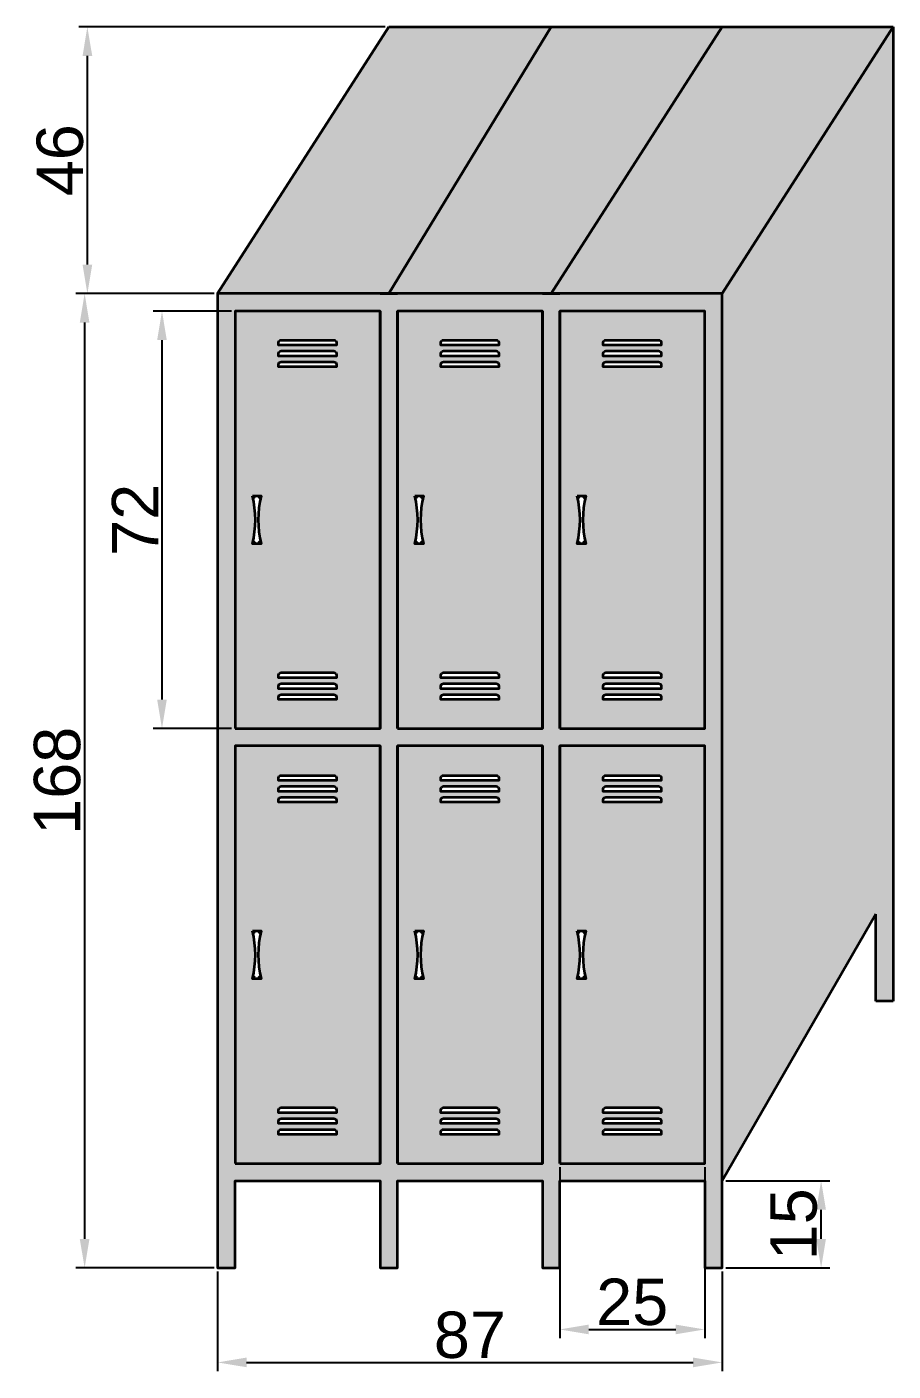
# Model space of a CAD drawing. Header units: millimetres. Extents: x 6614975 to 6624097, y 8742145 to 8746891.
# Drawn here: x 6616787.1 to 6616936.5, y 8744938.5 to 8745170.3 of the extents above; entities that cross this region are included whole.
import ezdxf

# ---------------------------------------------------------------- set-up
doc = ezdxf.new("R2010")
doc.units = ezdxf.units.MM
doc.styles.get("Standard").update_dxf_attribs({"font": 'arial.ttf'})
doc.dimstyles.new('ISO-25', dxfattribs={"dimtxt": 8, "dimasz": 5, "dimexe": 1.5, "dimexo": 0.625, "dimtad": 1, "dimtxsty": 'Standard', "dimcen": 2.5, "dimclrd": 1, "dimclre": 1, "dimclrt": 143, "dimadec": 0, "dimazin": 0, "dimtfac": 1, "dimtmove": 0, "dimatfit": 3, "dimfxl": 1, "dimarcsym": 0})

# ---------------------------------------------------------------- blocks, each defined once
blk = doc.blocks.new('*D30')
at = {"color": 1, "lineweight": -2, "transparency": 16777216}
for p, q in [((6616819.39, 8745124.27), (6616795.57, 8745124.27)), ((6616819.39, 8744956.27), (6616795.57, 8744956.27))]:
    blk.add_line(p, q, dxfattribs=at)
at = {"color": 1, "linetype": 'Continuous', "lineweight": -2, "transparency": 16777216}
blk.add_line((6616797.07, 8745119.27), (6616797.07, 8744961.27), dxfattribs=at)
at = {"color": 1, "transparency": 16777216}
for points in [[(6616796.23, 8745119.27), (6616797.9, 8745119.27), (6616797.07, 8745124.27)], [(6616796.23, 8744961.27), (6616797.9, 8744961.27), (6616797.07, 8744956.27)]]:
    blk.add_solid(points, dxfattribs=at)
at = {"layer": 'Defpoints', "color": 0, "transparency": 16777216}
for p in [(6616820.01, 8745124.27), (6616797.07, 8744956.27), (6616820.01, 8744956.27)]:
    blk.add_point(p, dxfattribs=at)
at = {"color": 143, "transparency": 16777216, "insert": (6616792.36, 8745040.27), "char_height": 8, "attachment_point": 5, "rotation": 90}
blk.add_mtext('168', dxfattribs=at)
blk = doc.blocks.new('*D31')
at = {"color": 1, "lineweight": -2, "transparency": 16777216}
for p, q in [((6616822.39, 8745121.27), (6616808.91, 8745121.27)), ((6616822.39, 8745049.27), (6616808.91, 8745049.27))]:
    blk.add_line(p, q, dxfattribs=at)
at = {"color": 1, "linetype": 'Continuous', "lineweight": -2, "transparency": 16777216}
blk.add_line((6616810.41, 8745116.27), (6616810.41, 8745054.27), dxfattribs=at)
at = {"color": 1, "transparency": 16777216}
for points in [[(6616809.58, 8745116.27), (6616811.24, 8745116.27), (6616810.41, 8745121.27)], [(6616809.58, 8745054.27), (6616811.24, 8745054.27), (6616810.41, 8745049.27)]]:
    blk.add_solid(points, dxfattribs=at)
at = {"layer": 'Defpoints', "color": 0, "transparency": 16777216}
for p in [(6616823.01, 8745121.27), (6616810.41, 8745049.27), (6616823.01, 8745049.27)]:
    blk.add_point(p, dxfattribs=at)
at = {"color": 143, "transparency": 16777216, "insert": (6616805.77, 8745085.27), "char_height": 8, "attachment_point": 5, "rotation": 90}
blk.add_mtext('72', dxfattribs=at)
blk = doc.blocks.new('*D32')
at = {"color": 1, "lineweight": -2, "transparency": 16777216}
for p, q in [((6616848.89, 8745170.27), (6616796.04, 8745170.27)), ((6616819.39, 8745124.27), (6616796.04, 8745124.27))]:
    blk.add_line(p, q, dxfattribs=at)
at = {"color": 1, "linetype": 'Continuous', "lineweight": -2, "transparency": 16777216}
blk.add_line((6616797.54, 8745129.27), (6616797.54, 8745165.27), dxfattribs=at)
at = {"color": 1, "transparency": 16777216}
for points in [[(6616796.71, 8745165.27), (6616798.38, 8745165.27), (6616797.54, 8745170.27)], [(6616796.71, 8745129.27), (6616798.38, 8745129.27), (6616797.54, 8745124.27)]]:
    blk.add_solid(points, dxfattribs=at)
at = {"layer": 'Defpoints', "color": 0, "transparency": 16777216}
for p in [(6616797.54, 8745170.27), (6616849.51, 8745170.27), (6616820.01, 8745124.27)]:
    blk.add_point(p, dxfattribs=at)
at = {"color": 143, "transparency": 16777216, "insert": (6616792.83, 8745147.27), "char_height": 8, "attachment_point": 5, "rotation": 90}
blk.add_mtext('46', dxfattribs=at)
blk = doc.blocks.new('*D33')
at = {"color": 1, "lineweight": -2, "transparency": 16777216}
for p, q in [((6616879.01, 8744973.65), (6616879.01, 8744944.16)), ((6616904.01, 8744973.65), (6616904.01, 8744944.16))]:
    blk.add_line(p, q, dxfattribs=at)
at = {"color": 1, "linetype": 'Continuous', "lineweight": -2, "transparency": 16777216}
blk.add_line((6616884.01, 8744945.66), (6616899.01, 8744945.66), dxfattribs=at)
at = {"color": 1, "transparency": 16777216}
for points in [[(6616884.01, 8744946.49), (6616884.01, 8744944.82), (6616879.01, 8744945.66)], [(6616899.01, 8744946.49), (6616899.01, 8744944.82), (6616904.01, 8744945.66)]]:
    blk.add_solid(points, dxfattribs=at)
at = {"layer": 'Defpoints', "color": 0, "transparency": 16777216}
for p in [(6616879.01, 8744974.27), (6616904.01, 8744974.27), (6616904.01, 8744945.66)]:
    blk.add_point(p, dxfattribs=at)
at = {"color": 143, "transparency": 16777216, "insert": (6616891.51, 8744950.37), "char_height": 8, "attachment_point": 5}
blk.add_mtext('25', dxfattribs=at)
blk = doc.blocks.new('*D34')
at = {"color": 1, "lineweight": -2, "transparency": 16777216}
for p, q in [((6616907.64, 8744971.3), (6616925.59, 8744971.3)), ((6616907.64, 8744956.27), (6616925.59, 8744956.27))]:
    blk.add_line(p, q, dxfattribs=at)
at = {"color": 1, "linetype": 'Continuous', "lineweight": -2, "transparency": 16777216}
blk.add_line((6616924.09, 8744961.27), (6616924.09, 8744966.3), dxfattribs=at)
at = {"color": 1, "transparency": 16777216}
for points in [[(6616923.26, 8744966.3), (6616924.93, 8744966.3), (6616924.09, 8744971.3)], [(6616923.26, 8744961.27), (6616924.93, 8744961.27), (6616924.09, 8744956.27)]]:
    blk.add_solid(points, dxfattribs=at)
at = {"layer": 'Defpoints', "color": 0, "transparency": 16777216}
for p in [(6616907.01, 8744971.3), (6616924.09, 8744971.3), (6616907.01, 8744956.27)]:
    blk.add_point(p, dxfattribs=at)
at = {"color": 143, "transparency": 16777216, "insert": (6616919.38, 8744963.78), "char_height": 8, "attachment_point": 5, "rotation": 90}
blk.add_mtext('15', dxfattribs=at)
blk = doc.blocks.new('*D35')
at = {"color": 1, "lineweight": -2, "transparency": 16777216}
for p, q in [((6616820.01, 8744955.65), (6616820.01, 8744938.47)), ((6616907.01, 8744955.65), (6616907.01, 8744938.47))]:
    blk.add_line(p, q, dxfattribs=at)
at = {"color": 1, "linetype": 'Continuous', "lineweight": -2, "transparency": 16777216}
blk.add_line((6616825.01, 8744939.97), (6616902.01, 8744939.97), dxfattribs=at)
at = {"color": 1, "transparency": 16777216}
for points in [[(6616825.01, 8744940.81), (6616825.01, 8744939.14), (6616820.01, 8744939.97)], [(6616902.01, 8744940.81), (6616902.01, 8744939.14), (6616907.01, 8744939.97)]]:
    blk.add_solid(points, dxfattribs=at)
at = {"layer": 'Defpoints', "color": 0, "transparency": 16777216}
for p in [(6616820.01, 8744956.27), (6616907.01, 8744956.27), (6616907.01, 8744939.97)]:
    blk.add_point(p, dxfattribs=at)
at = {"color": 143, "transparency": 16777216, "insert": (6616863.51, 8744944.68), "char_height": 8, "attachment_point": 5}
blk.add_mtext('87', dxfattribs=at)

msp = doc.modelspace()

# ---------------------------------------------------------------- hatches: boundary and pattern name
at = {"true_color": 0x636466}
h = msp.add_hatch(color=251, dxfattribs=at)
h.dxf.hatch_style = 1
h.paths.add_polyline_path([(6616877.512, 8745170.27), (6616849.512, 8745170.27), (6616820.012, 8745124.27), (6616849.512, 8745124.27)])
h = msp.add_hatch(color=251, dxfattribs=at)
h.dxf.hatch_style = 1
h.paths.add_polyline_path([(6616907.012, 8745170.27), (6616877.512, 8745170.27), (6616849.512, 8745124.27), (6616851.012, 8745124.27), (6616877.512, 8745124.27)])
h = msp.add_hatch(color=251, dxfattribs=at)
h.dxf.hatch_style = 1
h.paths.add_polyline_path([(6616936.512, 8745170.27), (6616907.012, 8745170.27), (6616877.512, 8745124.27), (6616879.012, 8745124.27), (6616907.012, 8745124.27)])
h = msp.add_hatch(color=251, dxfattribs=at)
h.dxf.hatch_style = 1
h.paths.add_polyline_path([(6616936.512, 8745170.27), (6616907.012, 8745124.27), (6616907.012, 8744971.298), (6616933.512, 8745017.27), (6616933.512, 8745002.27), (6616936.512, 8745002.27)])
h = msp.add_hatch(color=251, dxfattribs=at)
h.dxf.hatch_style = 1
h.paths.add_polyline_path([(6616907.012, 8745124.27), (6616876.012, 8745124.27), (6616848.012, 8745124.27), (6616820.012, 8745124.27), (6616820.012, 8744956.27), (6616823.012, 8744956.27), (6616823.012, 8744971.27), (6616848.012, 8744971.27), (6616848.012, 8744956.27), (6616851.012, 8744956.27), (6616851.012, 8744971.27), (6616876.012, 8744971.27), (6616876.012, 8744956.27), (6616879.012, 8744956.27), (6616879.012, 8744971.27), (6616904.012, 8744971.27), (6616904.012, 8744956.27), (6616907.012, 8744956.27)])
h.paths.add_polyline_path([(6616823.012, 8745049.27), (6616823.012, 8745121.27), (6616848.012, 8745121.27), (6616848.012, 8745049.27)], flags=16)
h.paths.add_polyline_path([(6616823.012, 8745046.27), (6616848.012, 8745046.27), (6616848.012, 8744974.27), (6616823.012, 8744974.27)], flags=16)
h.paths.add_polyline_path([(6616830.512, 8745054.27), (6616830.512, 8745054.711, -0.4142136), (6616830.953, 8745055.151), (6616840.072, 8745055.151, -0.4142136), (6616840.512, 8745054.711), (6616840.512, 8745054.27)], flags=0)
h.paths.add_polyline_path([(6616830.953, 8745041.206), (6616840.072, 8745041.206, -0.4142136), (6616840.512, 8745040.766), (6616840.512, 8745040.325), (6616830.512, 8745040.325), (6616830.512, 8745040.766, -0.4142136)], flags=0)
h.paths.add_polyline_path([(6616830.512, 8745056.151), (6616830.512, 8745056.592, -0.4142136), (6616830.953, 8745057.032), (6616840.072, 8745057.032, -0.4142136), (6616840.512, 8745056.592), (6616840.512, 8745056.151)], flags=0)
h.paths.add_polyline_path([(6616830.953, 8745039.325), (6616840.072, 8745039.325, -0.4142136), (6616840.512, 8745038.885), (6616840.512, 8745038.444), (6616830.512, 8745038.444), (6616830.512, 8745038.885, -0.4142136)], flags=0)
h.paths.add_polyline_path([(6616830.512, 8745058.032), (6616830.512, 8745058.473, -0.4142136), (6616830.953, 8745058.913), (6616840.072, 8745058.913, -0.4142136), (6616840.512, 8745058.473), (6616840.512, 8745058.032)], flags=0)
h.paths.add_polyline_path([(6616830.953, 8745037.444), (6616840.072, 8745037.444, -0.4142136), (6616840.512, 8745037.004), (6616840.512, 8745036.563), (6616830.512, 8745036.563), (6616830.512, 8745037.004, -0.4142136)], flags=0)
h.paths.add_polyline_path([(6616851.012, 8745049.27), (6616851.012, 8745121.27), (6616876.012, 8745121.27), (6616876.012, 8745049.27)], flags=16)
h.paths.add_polyline_path([(6616851.012, 8745046.27), (6616876.012, 8745046.27), (6616876.012, 8744974.27), (6616851.012, 8744974.27)], flags=16)
h.paths.add_polyline_path([(6616826.012, 8745081.129, 0.1207294), (6616826.012, 8745089.412), (6616827.512, 8745089.412, 0.1207329), (6616827.512, 8745081.129)], flags=0)
h.paths.add_polyline_path([(6616826.012, 8745014.412), (6616827.512, 8745014.412, 0.1207012), (6616827.512, 8745006.129), (6616826.012, 8745006.129, 0.120703)], flags=0)
h.paths.add_polyline_path([(6616826.162, 8745081.379, -1), (6616826.362, 8745081.379, -1)], flags=0)
h.paths.add_polyline_path([(6616826.362, 8745014.162, -1), (6616826.162, 8745014.162, -1)], flags=0)
h.paths.add_polyline_path([(6616827.162, 8745081.379, -1), (6616827.362, 8745081.379, -1)], flags=0)
h.paths.add_polyline_path([(6616827.362, 8745014.162, -1), (6616827.162, 8745014.162, -1)], flags=0)
h.paths.add_polyline_path([(6616858.512, 8745054.27), (6616858.512, 8745054.711, -0.4142136), (6616858.953, 8745055.151), (6616868.072, 8745055.151, -0.4142136), (6616868.512, 8745054.711), (6616868.512, 8745054.27)], flags=0)
h.paths.add_polyline_path([(6616858.512, 8745040.766, -0.4142136), (6616858.953, 8745041.206), (6616868.072, 8745041.206, -0.4142136), (6616868.512, 8745040.766), (6616868.512, 8745040.325), (6616858.512, 8745040.325)], flags=0)
h.paths.add_polyline_path([(6616858.512, 8745056.151), (6616858.512, 8745056.592, -0.4142136), (6616858.953, 8745057.032), (6616868.072, 8745057.032, -0.4142136), (6616868.512, 8745056.592), (6616868.512, 8745056.151)], flags=0)
h.paths.add_polyline_path([(6616858.953, 8745039.325), (6616868.072, 8745039.325, -0.4142136), (6616868.512, 8745038.885), (6616868.512, 8745038.444), (6616858.512, 8745038.444), (6616858.512, 8745038.885, -0.4142136)], flags=0)
h.paths.add_polyline_path([(6616858.512, 8745058.032), (6616858.512, 8745058.473, -0.4142136), (6616858.953, 8745058.913), (6616868.072, 8745058.913, -0.4142136), (6616868.512, 8745058.473), (6616868.512, 8745058.032)], flags=0)
h.paths.add_polyline_path([(6616858.953, 8745037.444), (6616868.072, 8745037.444, -0.4142136), (6616868.512, 8745037.004), (6616868.512, 8745036.563), (6616858.512, 8745036.563), (6616858.512, 8745037.004, -0.4142136)], flags=0)
h.paths.add_polyline_path([(6616826.162, 8745089.162, -1), (6616826.362, 8745089.162, -1)], flags=0)
h.paths.add_polyline_path([(6616826.362, 8745006.379, -1), (6616826.162, 8745006.379, -1)], flags=0)
h.paths.add_polyline_path([(6616827.162, 8745089.162, -1), (6616827.362, 8745089.162, -1)], flags=0)
h.paths.add_polyline_path([(6616827.362, 8745006.379, -1), (6616827.162, 8745006.379, -1)], flags=0)
h.paths.add_polyline_path([(6616854.012, 8745081.129, 0.1207294), (6616854.012, 8745089.412), (6616855.512, 8745089.412, 0.1207329), (6616855.512, 8745081.129)], flags=0)
h.paths.add_polyline_path([(6616854.012, 8745014.412), (6616855.512, 8745014.412, 0.1207012), (6616855.512, 8745006.129), (6616854.012, 8745006.129, 0.120703)], flags=0)
h.paths.add_polyline_path([(6616854.362, 8745081.379, -1), (6616854.162, 8745081.379, -1)], flags=0)
h.paths.add_polyline_path([(6616854.362, 8745014.162, -1), (6616854.162, 8745014.162, -1)], flags=0)
h.paths.add_polyline_path([(6616855.362, 8745081.379, -1), (6616855.162, 8745081.379, -1)], flags=0)
h.paths.add_polyline_path([(6616855.362, 8745014.162, -1), (6616855.162, 8745014.162, -1)], flags=0)
h.paths.add_polyline_path([(6616854.162, 8745089.162, -1), (6616854.362, 8745089.162, -1)], flags=0)
h.paths.add_polyline_path([(6616854.362, 8745006.379, -1), (6616854.162, 8745006.379, -1)], flags=0)
h.paths.add_polyline_path([(6616855.162, 8745089.162, -1), (6616855.362, 8745089.162, -1)], flags=0)
h.paths.add_polyline_path([(6616855.362, 8745006.379, -1), (6616855.162, 8745006.379, -1)], flags=0)
h.paths.add_polyline_path([(6616879.012, 8745049.27), (6616879.012, 8745121.27), (6616904.012, 8745121.27), (6616904.012, 8745049.27)], flags=16)
h.paths.add_polyline_path([(6616879.012, 8745046.27), (6616904.012, 8745046.27), (6616904.012, 8744974.27), (6616879.012, 8744974.27)], flags=16)
h.paths.add_polyline_path([(6616830.512, 8745111.628), (6616830.512, 8745112.068, -0.4142136), (6616830.953, 8745112.508), (6616840.072, 8745112.508, -0.4142136), (6616840.512, 8745112.068), (6616840.512, 8745111.628)], flags=0)
h.paths.add_polyline_path([(6616830.953, 8744983.913), (6616840.072, 8744983.913, -0.4142136), (6616840.512, 8744983.473), (6616840.512, 8744983.032), (6616830.512, 8744983.032), (6616830.512, 8744983.473, -0.4142136)], flags=0)
h.paths.add_polyline_path([(6616886.512, 8745054.27), (6616886.512, 8745054.711, -0.4142136), (6616886.953, 8745055.151), (6616896.072, 8745055.151, -0.4142136), (6616896.512, 8745054.711), (6616896.512, 8745054.27)], flags=0)
h.paths.add_polyline_path([(6616886.512, 8745040.766, -0.4142136), (6616886.953, 8745041.206), (6616896.072, 8745041.206, -0.4142136), (6616896.512, 8745040.766), (6616896.512, 8745040.325), (6616886.512, 8745040.325)], flags=0)
h.paths.add_polyline_path([(6616886.512, 8745056.151), (6616886.512, 8745056.592, -0.4142136), (6616886.953, 8745057.032), (6616896.072, 8745057.032, -0.4142136), (6616896.512, 8745056.592), (6616896.512, 8745056.151)], flags=0)
h.paths.add_polyline_path([(6616886.512, 8745038.885, -0.4142136), (6616886.953, 8745039.325), (6616896.072, 8745039.325, -0.4142136), (6616896.512, 8745038.885), (6616896.512, 8745038.444), (6616886.512, 8745038.444)], flags=0)
h.paths.add_polyline_path([(6616886.512, 8745058.032), (6616886.512, 8745058.473, -0.4142136), (6616886.953, 8745058.913), (6616896.072, 8745058.913, -0.4142136), (6616896.512, 8745058.473), (6616896.512, 8745058.032)], flags=0)
h.paths.add_polyline_path([(6616886.512, 8745037.004, -0.4142136), (6616886.953, 8745037.444), (6616896.072, 8745037.444, -0.4142136), (6616896.512, 8745037.004), (6616896.512, 8745036.563), (6616886.512, 8745036.563)], flags=0)
h.paths.add_polyline_path([(6616830.512, 8745113.508), (6616830.512, 8745113.949, -0.4142136), (6616830.953, 8745114.389), (6616840.072, 8745114.389, -0.4142136), (6616840.512, 8745113.949), (6616840.512, 8745113.508)], flags=0)
h.paths.add_polyline_path([(6616830.953, 8744982.032), (6616840.072, 8744982.032, -0.4142136), (6616840.512, 8744981.592), (6616840.512, 8744981.151), (6616830.512, 8744981.151), (6616830.512, 8744981.592, -0.4142136)], flags=0)
h.paths.add_polyline_path([(6616830.512, 8745115.389), (6616830.512, 8745115.83, -0.4142136), (6616830.953, 8745116.27), (6616840.072, 8745116.27, -0.4142136), (6616840.512, 8745115.83), (6616840.512, 8745115.389)], flags=0)
h.paths.add_polyline_path([(6616830.953, 8744980.151), (6616840.072, 8744980.151, -0.4142136), (6616840.512, 8744979.711), (6616840.512, 8744979.27), (6616830.512, 8744979.27), (6616830.512, 8744979.711, -0.4142136)], flags=0)
h.paths.add_polyline_path([(6616882.012, 8745081.129, 0.1207294), (6616882.012, 8745089.412), (6616883.512, 8745089.412, 0.1207329), (6616883.512, 8745081.129)], flags=0)
h.paths.add_polyline_path([(6616882.012, 8745014.412), (6616883.512, 8745014.412, 0.1207012), (6616883.512, 8745006.129), (6616882.012, 8745006.129, 0.120703)], flags=0)
h.paths.add_polyline_path([(6616882.362, 8745081.379, -1), (6616882.162, 8745081.379, -1)], flags=0)
h.paths.add_polyline_path([(6616882.362, 8745014.162, -1), (6616882.162, 8745014.162, -1)], flags=0)
h.paths.add_polyline_path([(6616883.362, 8745081.379, -1), (6616883.162, 8745081.379, -1)], flags=0)
h.paths.add_polyline_path([(6616883.362, 8745014.162, -1), (6616883.162, 8745014.162, -1)], flags=0)
h.paths.add_polyline_path([(6616882.362, 8745089.162, -1), (6616882.162, 8745089.162, -1)], flags=0)
h.paths.add_polyline_path([(6616882.362, 8745006.379, -1), (6616882.162, 8745006.379, -1)], flags=0)
h.paths.add_polyline_path([(6616858.512, 8745111.628), (6616858.512, 8745112.068, -0.4142136), (6616858.953, 8745112.508), (6616868.072, 8745112.508, -0.4142136), (6616868.512, 8745112.068), (6616868.512, 8745111.628)], flags=0)
h.paths.add_polyline_path([(6616858.953, 8744983.913), (6616868.072, 8744983.913, -0.4142136), (6616868.512, 8744983.473), (6616868.512, 8744983.032), (6616858.512, 8744983.032), (6616858.512, 8744983.473, -0.4142136)], flags=0)
h.paths.add_polyline_path([(6616883.362, 8745089.162, -1), (6616883.162, 8745089.162, -1)], flags=0)
h.paths.add_polyline_path([(6616883.362, 8745006.379, -1), (6616883.162, 8745006.379, -1)], flags=0)
h.paths.add_polyline_path([(6616858.512, 8745113.508), (6616858.512, 8745113.949, -0.4142136), (6616858.953, 8745114.389), (6616868.072, 8745114.389, -0.4142136), (6616868.512, 8745113.949), (6616868.512, 8745113.508)], flags=0)
h.paths.add_polyline_path([(6616858.953, 8744982.032), (6616868.072, 8744982.032, -0.4142136), (6616868.512, 8744981.592), (6616868.512, 8744981.151), (6616858.512, 8744981.151), (6616858.512, 8744981.592, -0.4142136)], flags=0)
h.paths.add_polyline_path([(6616858.512, 8745115.389), (6616858.512, 8745115.83, -0.4142136), (6616858.953, 8745116.27), (6616868.072, 8745116.27, -0.4142136), (6616868.512, 8745115.83), (6616868.512, 8745115.389)], flags=0)
h.paths.add_polyline_path([(6616858.953, 8744980.151), (6616868.072, 8744980.151, -0.4142136), (6616868.512, 8744979.711), (6616868.512, 8744979.27), (6616858.512, 8744979.27), (6616858.512, 8744979.711, -0.4142136)], flags=0)
h.paths.add_polyline_path([(6616886.512, 8745111.628), (6616886.512, 8745112.068, -0.4142136), (6616886.953, 8745112.508), (6616896.072, 8745112.508, -0.4142136), (6616896.512, 8745112.068), (6616896.512, 8745111.628)], flags=0)
h.paths.add_polyline_path([(6616886.953, 8744983.913), (6616896.072, 8744983.913, -0.4142136), (6616896.512, 8744983.473), (6616896.512, 8744983.032), (6616886.512, 8744983.032), (6616886.512, 8744983.473, -0.4142136)], flags=0)
h.paths.add_polyline_path([(6616886.512, 8745113.508), (6616886.512, 8745113.949, -0.4142136), (6616886.953, 8745114.389), (6616896.072, 8745114.389, -0.4142136), (6616896.512, 8745113.949), (6616896.512, 8745113.508)], flags=0)
h.paths.add_polyline_path([(6616886.953, 8744982.032), (6616896.072, 8744982.032, -0.4142136), (6616896.512, 8744981.592), (6616896.512, 8744981.151), (6616886.512, 8744981.151), (6616886.512, 8744981.592, -0.4142136)], flags=0)
h.paths.add_polyline_path([(6616886.512, 8745115.389), (6616886.512, 8745115.83, -0.4142136), (6616886.953, 8745116.27), (6616896.072, 8745116.27, -0.4142136), (6616896.512, 8745115.83), (6616896.512, 8745115.389)], flags=0)
h.paths.add_polyline_path([(6616886.953, 8744980.151), (6616896.072, 8744980.151, -0.4142136), (6616896.512, 8744979.711), (6616896.512, 8744979.27), (6616886.512, 8744979.27), (6616886.512, 8744979.711, -0.4142136)], flags=0)
h = msp.add_hatch(color=251, dxfattribs=at)
h.dxf.hatch_style = 1
h.paths.add_polyline_path([(6616848.012, 8745121.27), (6616823.012, 8745121.27), (6616823.012, 8745049.27), (6616848.012, 8745049.27)])
h.paths.add_polyline_path([(6616827.512, 8745081.129), (6616826.012, 8745081.129, 0.1207294), (6616826.012, 8745089.412), (6616827.512, 8745089.412, 0.1207329)], flags=16)
h.paths.add_polyline_path([(6616827.162, 8745081.379, -1), (6616827.362, 8745081.379, -1)], flags=0)
h.paths.add_polyline_path([(6616826.162, 8745081.379, -1), (6616826.362, 8745081.379, -1)], flags=0)
h.paths.add_polyline_path([(6616827.162, 8745089.162, -1), (6616827.362, 8745089.162, -1)], flags=0)
h.paths.add_polyline_path([(6616826.162, 8745089.162, -1), (6616826.362, 8745089.162, -1)], flags=0)
h.paths.add_polyline_path([(6616840.072, 8745058.913, -0.4142136), (6616840.512, 8745058.473), (6616840.512, 8745058.032), (6616830.512, 8745058.032), (6616830.512, 8745058.473, -0.4142136), (6616830.953, 8745058.913)], flags=16)
h.paths.add_polyline_path([(6616840.072, 8745057.032, -0.4142136), (6616840.512, 8745056.592), (6616840.512, 8745056.151), (6616830.512, 8745056.151), (6616830.512, 8745056.592, -0.4142136), (6616830.953, 8745057.032)], flags=16)
h.paths.add_polyline_path([(6616840.072, 8745055.151, -0.4142136), (6616840.512, 8745054.711), (6616840.512, 8745054.27), (6616830.512, 8745054.27), (6616830.512, 8745054.711, -0.4142136), (6616830.953, 8745055.151)], flags=16)
h.paths.add_polyline_path([(6616840.512, 8745111.628), (6616830.512, 8745111.628), (6616830.512, 8745112.068, -0.4142136), (6616830.953, 8745112.508), (6616840.072, 8745112.508, -0.4142136), (6616840.512, 8745112.068)], flags=16)
h.paths.add_polyline_path([(6616840.512, 8745113.508), (6616830.512, 8745113.508), (6616830.512, 8745113.949, -0.4142136), (6616830.953, 8745114.389), (6616840.072, 8745114.389, -0.4142136), (6616840.512, 8745113.949)], flags=16)
h.paths.add_polyline_path([(6616840.512, 8745115.389), (6616830.512, 8745115.389), (6616830.512, 8745115.83, -0.4142136), (6616830.953, 8745116.27), (6616840.072, 8745116.27, -0.4142136), (6616840.512, 8745115.83)], flags=16)
h = msp.add_hatch(color=251, dxfattribs=at)
h.dxf.hatch_style = 1
h.paths.add_polyline_path([(6616876.012, 8745121.27), (6616851.012, 8745121.27), (6616851.012, 8745049.27), (6616876.012, 8745049.27)])
h.paths.add_polyline_path([(6616855.512, 8745081.129), (6616854.012, 8745081.129, 0.1207294), (6616854.012, 8745089.412), (6616855.512, 8745089.412, 0.1207329)], flags=16)
h.paths.add_polyline_path([(6616855.162, 8745081.379, -1), (6616855.362, 8745081.379, -1)], flags=0)
h.paths.add_polyline_path([(6616854.162, 8745081.379, -1), (6616854.362, 8745081.379, -1)], flags=0)
h.paths.add_polyline_path([(6616868.072, 8745058.913, -0.4142136), (6616868.512, 8745058.473), (6616868.512, 8745058.032), (6616858.512, 8745058.032), (6616858.512, 8745058.473, -0.4142136), (6616858.953, 8745058.913)], flags=16)
h.paths.add_polyline_path([(6616855.162, 8745089.162, -1), (6616855.362, 8745089.162, -1)], flags=0)
h.paths.add_polyline_path([(6616854.162, 8745089.162, -1), (6616854.362, 8745089.162, -1)], flags=0)
h.paths.add_polyline_path([(6616868.072, 8745057.032, -0.4142136), (6616868.512, 8745056.592), (6616868.512, 8745056.151), (6616858.512, 8745056.151), (6616858.512, 8745056.592, -0.4142136), (6616858.953, 8745057.032)], flags=16)
h.paths.add_polyline_path([(6616868.072, 8745055.151, -0.4142136), (6616868.512, 8745054.711), (6616868.512, 8745054.27), (6616858.512, 8745054.27), (6616858.512, 8745054.711, -0.4142136), (6616858.953, 8745055.151)], flags=16)
h.paths.add_polyline_path([(6616858.512, 8745111.628), (6616858.512, 8745112.068, -0.4142136), (6616858.953, 8745112.508), (6616868.072, 8745112.508, -0.4142136), (6616868.512, 8745112.068), (6616868.512, 8745111.628)], flags=16)
h.paths.add_polyline_path([(6616858.512, 8745113.508), (6616858.512, 8745113.949, -0.4142136), (6616858.953, 8745114.389), (6616868.072, 8745114.389, -0.4142136), (6616868.512, 8745113.949), (6616868.512, 8745113.508)], flags=16)
h.paths.add_polyline_path([(6616858.512, 8745115.389), (6616858.512, 8745115.83, -0.4142136), (6616858.953, 8745116.27), (6616868.072, 8745116.27, -0.4142136), (6616868.512, 8745115.83), (6616868.512, 8745115.389)], flags=16)
h = msp.add_hatch(color=251, dxfattribs=at)
h.dxf.hatch_style = 1
h.paths.add_polyline_path([(6616904.012, 8745121.27), (6616879.012, 8745121.27), (6616879.012, 8745049.27), (6616904.012, 8745049.27)])
h.paths.add_polyline_path([(6616883.512, 8745081.129), (6616882.012, 8745081.129, 0.1207294), (6616882.012, 8745089.412), (6616883.512, 8745089.412, 0.1207329)], flags=16)
h.paths.add_polyline_path([(6616883.162, 8745081.379, -1), (6616883.362, 8745081.379, -1)], flags=0)
h.paths.add_polyline_path([(6616882.162, 8745081.379, -1), (6616882.362, 8745081.379, -1)], flags=0)
h.paths.add_polyline_path([(6616883.162, 8745089.162, -1), (6616883.362, 8745089.162, -1)], flags=0)
h.paths.add_polyline_path([(6616882.162, 8745089.162, -1), (6616882.362, 8745089.162, -1)], flags=0)
h.paths.add_polyline_path([(6616896.072, 8745058.913, -0.4142136), (6616896.512, 8745058.473), (6616896.512, 8745058.032), (6616886.512, 8745058.032), (6616886.512, 8745058.473, -0.4142136), (6616886.953, 8745058.913)], flags=16)
h.paths.add_polyline_path([(6616896.072, 8745057.032, -0.4142136), (6616896.512, 8745056.592), (6616896.512, 8745056.151), (6616886.512, 8745056.151), (6616886.512, 8745056.592, -0.4142136), (6616886.953, 8745057.032)], flags=16)
h.paths.add_polyline_path([(6616886.512, 8745111.628), (6616886.512, 8745112.068, -0.4142136), (6616886.953, 8745112.508), (6616896.072, 8745112.508, -0.4142136), (6616896.512, 8745112.068), (6616896.512, 8745111.628)], flags=16)
h.paths.add_polyline_path([(6616896.072, 8745055.151, -0.4142136), (6616896.512, 8745054.711), (6616896.512, 8745054.27), (6616886.512, 8745054.27), (6616886.512, 8745054.711, -0.4142136), (6616886.953, 8745055.151)], flags=16)
h.paths.add_polyline_path([(6616886.512, 8745113.508), (6616886.512, 8745113.949, -0.4142136), (6616886.953, 8745114.389), (6616896.072, 8745114.389, -0.4142136), (6616896.512, 8745113.949), (6616896.512, 8745113.508)], flags=16)
h.paths.add_polyline_path([(6616886.512, 8745115.389), (6616886.512, 8745115.83, -0.4142136), (6616886.953, 8745116.27), (6616896.072, 8745116.27, -0.4142136), (6616896.512, 8745115.83), (6616896.512, 8745115.389)], flags=16)
h = msp.add_hatch(color=251, dxfattribs=at)
h.dxf.hatch_style = 1
h.paths.add_polyline_path([(6616848.012, 8745046.27), (6616823.012, 8745046.27), (6616823.012, 8744974.27), (6616848.012, 8744974.27)])
h.paths.add_polyline_path([(6616827.512, 8745014.412, 0.1207012), (6616827.512, 8745006.129), (6616826.012, 8745006.129, 0.120703), (6616826.012, 8745014.412)], flags=16)
h.paths.add_polyline_path([(6616827.162, 8745014.162, -1), (6616827.362, 8745014.162, -1)], flags=0)
h.paths.add_polyline_path([(6616826.162, 8745014.162, -1), (6616826.362, 8745014.162, -1)], flags=0)
h.paths.add_polyline_path([(6616830.512, 8745036.563), (6616830.512, 8745037.004, -0.4142136), (6616830.953, 8745037.444), (6616840.072, 8745037.444, -0.4142136), (6616840.512, 8745037.004), (6616840.512, 8745036.563)], flags=16)
h.paths.add_polyline_path([(6616830.512, 8745038.444), (6616830.512, 8745038.885, -0.4142136), (6616830.953, 8745039.325), (6616840.072, 8745039.325, -0.4142136), (6616840.512, 8745038.885), (6616840.512, 8745038.444)], flags=16)
h.paths.add_polyline_path([(6616830.512, 8745040.325), (6616830.512, 8745040.766, -0.4142136), (6616830.953, 8745041.206), (6616840.072, 8745041.206, -0.4142136), (6616840.512, 8745040.766), (6616840.512, 8745040.325)], flags=16)
h.paths.add_polyline_path([(6616827.162, 8745006.379, -1), (6616827.362, 8745006.379, -1)], flags=0)
h.paths.add_polyline_path([(6616826.162, 8745006.379, -1), (6616826.362, 8745006.379, -1)], flags=0)
h.paths.add_polyline_path([(6616840.072, 8744983.913, -0.4142136), (6616840.512, 8744983.473), (6616840.512, 8744983.032), (6616830.512, 8744983.032), (6616830.512, 8744983.473, -0.4142136), (6616830.953, 8744983.913)], flags=16)
h.paths.add_polyline_path([(6616840.072, 8744982.032, -0.4142136), (6616840.512, 8744981.592), (6616840.512, 8744981.151), (6616830.512, 8744981.151), (6616830.512, 8744981.592, -0.4142136), (6616830.953, 8744982.032)], flags=16)
h.paths.add_polyline_path([(6616840.072, 8744980.151, -0.4142136), (6616840.512, 8744979.711), (6616840.512, 8744979.27), (6616830.512, 8744979.27), (6616830.512, 8744979.711, -0.4142136), (6616830.953, 8744980.151)], flags=16)
h = msp.add_hatch(color=251, dxfattribs=at)
h.dxf.hatch_style = 1
h.paths.add_polyline_path([(6616876.012, 8745046.27), (6616851.012, 8745046.27), (6616851.012, 8744974.27), (6616876.012, 8744974.27)])
h.paths.add_polyline_path([(6616855.512, 8745014.412, 0.1207012), (6616855.512, 8745006.129), (6616854.012, 8745006.129, 0.120703), (6616854.012, 8745014.412)], flags=16)
h.paths.add_polyline_path([(6616855.162, 8745014.162, -1), (6616855.362, 8745014.162, -1)], flags=0)
h.paths.add_polyline_path([(6616854.162, 8745014.162, -1), (6616854.362, 8745014.162, -1)], flags=0)
h.paths.add_polyline_path([(6616858.512, 8745036.563), (6616858.512, 8745037.004, -0.4142136), (6616858.953, 8745037.444), (6616868.072, 8745037.444, -0.4142136), (6616868.512, 8745037.004), (6616868.512, 8745036.563)], flags=16)
h.paths.add_polyline_path([(6616858.512, 8745038.444), (6616858.512, 8745038.885, -0.4142136), (6616858.953, 8745039.325), (6616868.072, 8745039.325, -0.4142136), (6616868.512, 8745038.885), (6616868.512, 8745038.444)], flags=16)
h.paths.add_polyline_path([(6616855.162, 8745006.379, -1), (6616855.362, 8745006.379, -1)], flags=0)
h.paths.add_polyline_path([(6616854.162, 8745006.379, -1), (6616854.362, 8745006.379, -1)], flags=0)
h.paths.add_polyline_path([(6616858.512, 8745040.325), (6616858.512, 8745040.766, -0.4142136), (6616858.953, 8745041.206), (6616868.072, 8745041.206, -0.4142136), (6616868.512, 8745040.766), (6616868.512, 8745040.325)], flags=16)
h.paths.add_polyline_path([(6616868.072, 8744983.913, -0.4142136), (6616868.512, 8744983.473), (6616868.512, 8744983.032), (6616858.512, 8744983.032), (6616858.512, 8744983.473, -0.4142136), (6616858.953, 8744983.913)], flags=16)
h.paths.add_polyline_path([(6616868.072, 8744982.032, -0.4142136), (6616868.512, 8744981.592), (6616868.512, 8744981.151), (6616858.512, 8744981.151), (6616858.512, 8744981.592, -0.4142136), (6616858.953, 8744982.032)], flags=16)
h.paths.add_polyline_path([(6616868.072, 8744980.151, -0.4142136), (6616868.512, 8744979.711), (6616868.512, 8744979.27), (6616858.512, 8744979.27), (6616858.512, 8744979.711, -0.4142136), (6616858.953, 8744980.151)], flags=16)
h = msp.add_hatch(color=251, dxfattribs=at)
h.dxf.hatch_style = 1
h.paths.add_polyline_path([(6616904.012, 8745046.27), (6616879.012, 8745046.27), (6616879.012, 8744974.27), (6616904.012, 8744974.27)])
h.paths.add_polyline_path([(6616883.512, 8745014.412, 0.1207012), (6616883.512, 8745006.129), (6616882.012, 8745006.129, 0.120703), (6616882.012, 8745014.412)], flags=16)
h.paths.add_polyline_path([(6616883.162, 8745014.162, -1), (6616883.362, 8745014.162, -1)], flags=0)
h.paths.add_polyline_path([(6616882.162, 8745014.162, -1), (6616882.362, 8745014.162, -1)], flags=0)
h.paths.add_polyline_path([(6616883.162, 8745006.379, -1), (6616883.362, 8745006.379, -1)], flags=0)
h.paths.add_polyline_path([(6616882.162, 8745006.379, -1), (6616882.362, 8745006.379, -1)], flags=0)
h.paths.add_polyline_path([(6616886.512, 8745036.563), (6616886.512, 8745037.004, -0.4142136), (6616886.953, 8745037.444), (6616896.072, 8745037.444, -0.4142136), (6616896.512, 8745037.004), (6616896.512, 8745036.563)], flags=16)
h.paths.add_polyline_path([(6616886.512, 8745038.444), (6616886.512, 8745038.885, -0.4142136), (6616886.953, 8745039.325), (6616896.072, 8745039.325, -0.4142136), (6616896.512, 8745038.885), (6616896.512, 8745038.444)], flags=16)
h.paths.add_polyline_path([(6616886.512, 8745040.325), (6616886.512, 8745040.766, -0.4142136), (6616886.953, 8745041.206), (6616896.072, 8745041.206, -0.4142136), (6616896.512, 8745040.766), (6616896.512, 8745040.325)], flags=16)
h.paths.add_polyline_path([(6616896.072, 8744983.913, -0.4142136), (6616896.512, 8744983.473), (6616896.512, 8744983.032), (6616886.512, 8744983.032), (6616886.512, 8744983.473, -0.4142136), (6616886.953, 8744983.913)], flags=16)
h.paths.add_polyline_path([(6616896.072, 8744982.032, -0.4142136), (6616896.512, 8744981.592), (6616896.512, 8744981.151), (6616886.512, 8744981.151), (6616886.512, 8744981.592, -0.4142136), (6616886.953, 8744982.032)], flags=16)
h.paths.add_polyline_path([(6616896.072, 8744980.151, -0.4142136), (6616896.512, 8744979.711), (6616896.512, 8744979.27), (6616886.512, 8744979.27), (6616886.512, 8744979.711, -0.4142136), (6616886.953, 8744980.151)], flags=16)

# ---------------------------------------------------------------- linework, layer by layer
at = {"color": 18, "lineweight": 35, "true_color": 0x000000}
for p, q in [((6616820.012, 8745124.27), (6616849.512, 8745170.27)), ((6616849.512, 8745124.27), (6616877.512, 8745170.27)), ((6616849.512, 8745170.27), (6616936.512, 8745170.27)), ((6616877.512, 8745124.27), (6616907.012, 8745170.27)), ((6616907.012, 8745124.27), (6616936.512, 8745170.27)), ((6616936.512, 8745170.27), (6616936.512, 8745002.27)), ((6616848.012, 8745124.27), (6616851.012, 8745124.27)), ((6616876.012, 8745124.27), (6616879.012, 8745124.27)), ((6616826.262, 8745089.262), (6616826.262, 8745089.062)), ((6616827.262, 8745089.262), (6616827.262, 8745089.062)), ((6616854.262, 8745089.262), (6616854.262, 8745089.062)), ((6616855.262, 8745089.262), (6616855.262, 8745089.062)), ((6616882.262, 8745089.262), (6616882.262, 8745089.062)), ((6616883.262, 8745089.262), (6616883.262, 8745089.062)), ((6616826.162, 8745089.162), (6616826.362, 8745089.162)), ((6616827.162, 8745089.162), (6616827.362, 8745089.162)), ((6616854.162, 8745089.162), (6616854.362, 8745089.162)), ((6616855.162, 8745089.162), (6616855.362, 8745089.162)), ((6616882.162, 8745089.162), (6616882.362, 8745089.162)), ((6616883.162, 8745089.162), (6616883.362, 8745089.162)), ((6616826.162, 8745081.379), (6616826.362, 8745081.379)), ((6616826.262, 8745081.479), (6616826.262, 8745081.279)), ((6616827.162, 8745081.379), (6616827.362, 8745081.379)), ((6616827.262, 8745081.479), (6616827.262, 8745081.279)), ((6616854.162, 8745081.379), (6616854.362, 8745081.379)), ((6616854.262, 8745081.479), (6616854.262, 8745081.279)), ((6616855.162, 8745081.379), (6616855.362, 8745081.379)), ((6616855.262, 8745081.479), (6616855.262, 8745081.279)), ((6616882.162, 8745081.379), (6616882.362, 8745081.379)), ((6616882.262, 8745081.479), (6616882.262, 8745081.279)), ((6616883.162, 8745081.379), (6616883.362, 8745081.379)), ((6616883.262, 8745081.479), (6616883.262, 8745081.279)), ((6616933.512, 8745017.27), (6616907.012, 8744971.298)), ((6616933.512, 8745002.27), (6616933.512, 8745017.27)), ((6616826.162, 8745014.162), (6616826.362, 8745014.162)), ((6616826.262, 8745014.262), (6616826.262, 8745014.062)), ((6616827.162, 8745014.162), (6616827.362, 8745014.162)), ((6616827.262, 8745014.262), (6616827.262, 8745014.062)), ((6616854.162, 8745014.162), (6616854.362, 8745014.162)), ((6616854.262, 8745014.262), (6616854.262, 8745014.062)), ((6616855.162, 8745014.162), (6616855.362, 8745014.162)), ((6616855.262, 8745014.262), (6616855.262, 8745014.062)), ((6616882.162, 8745014.162), (6616882.362, 8745014.162)), ((6616882.262, 8745014.262), (6616882.262, 8745014.062)), ((6616883.162, 8745014.162), (6616883.362, 8745014.162)), ((6616883.262, 8745014.262), (6616883.262, 8745014.062)), ((6616826.162, 8745006.379), (6616826.362, 8745006.379)), ((6616826.262, 8745006.479), (6616826.262, 8745006.279)), ((6616827.162, 8745006.379), (6616827.362, 8745006.379)), ((6616827.262, 8745006.479), (6616827.262, 8745006.279)), ((6616854.162, 8745006.379), (6616854.362, 8745006.379)), ((6616854.262, 8745006.479), (6616854.262, 8745006.279)), ((6616855.162, 8745006.379), (6616855.362, 8745006.379)), ((6616855.262, 8745006.479), (6616855.262, 8745006.279)), ((6616882.162, 8745006.379), (6616882.362, 8745006.379)), ((6616882.262, 8745006.479), (6616882.262, 8745006.279)), ((6616883.162, 8745006.379), (6616883.362, 8745006.379)), ((6616883.262, 8745006.479), (6616883.262, 8745006.279)), ((6616936.512, 8745002.27), (6616933.512, 8745002.27))]:
    msp.add_line(p, q, dxfattribs=at)
msp.add_line((6616907.012, 8745096.436), (6616907.012, 8745096.436))
for points in [[(6616851.012, 8745124.27), (6616820.012, 8745124.27), (6616820.012, 8744956.27), (6616823.012, 8744956.27), (6616823.012, 8744971.27), (6616848.012, 8744971.27), (6616848.012, 8744956.27), (6616851.012, 8744956.27), (6616851.012, 8744971.27)], [(6616879.012, 8745124.27), (6616848.012, 8745124.27)], [(6616876.012, 8744971.27), (6616876.012, 8744956.27), (6616879.012, 8744956.27), (6616879.012, 8744971.27), (6616904.012, 8744971.27), (6616904.012, 8744956.27), (6616907.012, 8744956.27), (6616907.012, 8745124.27), (6616876.012, 8745124.27)], [(6616848.012, 8745121.27), (6616848.012, 8745049.27)], [(6616851.012, 8745049.27), (6616851.012, 8745121.27)], [(6616876.012, 8745121.27), (6616876.012, 8745049.27)], [(6616879.012, 8745049.27), (6616879.012, 8745121.27)], [(6616848.012, 8745046.27), (6616848.012, 8744974.27)], [(6616851.012, 8744974.27), (6616851.012, 8745046.27)], [(6616876.012, 8745046.27), (6616876.012, 8744974.27)], [(6616879.012, 8744974.27), (6616879.012, 8745046.27)], [(6616848.012, 8744971.27), (6616848.012, 8744956.27), (6616851.012, 8744956.27), (6616851.012, 8744971.27), (6616876.012, 8744971.27), (6616876.012, 8744956.27), (6616879.012, 8744956.27), (6616879.012, 8744971.27)]]:
    msp.add_lwpolyline(points, dxfattribs=at)
for points in [[(6616823.012, 8745049.27), (6616848.012, 8745049.27), (6616848.012, 8745121.27), (6616823.012, 8745121.27)], [(6616851.012, 8745049.27), (6616876.012, 8745049.27), (6616876.012, 8745121.27), (6616851.012, 8745121.27)], [(6616879.012, 8745049.27), (6616904.012, 8745049.27), (6616904.012, 8745121.27), (6616879.012, 8745121.27)], [(6616823.012, 8744974.27), (6616848.012, 8744974.27), (6616848.012, 8745046.27), (6616823.012, 8745046.27)], [(6616851.012, 8744974.27), (6616876.012, 8744974.27), (6616876.012, 8745046.27), (6616851.012, 8745046.27)], [(6616879.012, 8744974.27), (6616904.012, 8744974.27), (6616904.012, 8745046.27), (6616879.012, 8745046.27)]]:
    msp.add_lwpolyline(points, close=True, dxfattribs=at)
for points in [[(6616840.512, 8745115.83), (6616840.512, 8745115.389), (6616830.512, 8745115.389), (6616830.512, 8745115.83, -0.4142136), (6616830.953, 8745116.27), (6616840.072, 8745116.27, -0.4142136)], [(6616868.512, 8745115.83), (6616868.512, 8745115.389), (6616858.512, 8745115.389), (6616858.512, 8745115.83, -0.4142136), (6616858.953, 8745116.27), (6616868.072, 8745116.27, -0.4142136)], [(6616896.512, 8745115.83), (6616896.512, 8745115.389), (6616886.512, 8745115.389), (6616886.512, 8745115.83, -0.4142136), (6616886.953, 8745116.27), (6616896.072, 8745116.27, -0.4142136)], [(6616840.512, 8745113.949), (6616840.512, 8745113.508), (6616830.512, 8745113.508), (6616830.512, 8745113.949, -0.4142136), (6616830.953, 8745114.389), (6616840.072, 8745114.389, -0.4142136)], [(6616840.512, 8745112.068), (6616840.512, 8745111.628), (6616830.512, 8745111.628), (6616830.512, 8745112.068, -0.4142136), (6616830.953, 8745112.508), (6616840.072, 8745112.508, -0.4142136)], [(6616868.512, 8745113.949), (6616868.512, 8745113.508), (6616858.512, 8745113.508), (6616858.512, 8745113.949, -0.4142136), (6616858.953, 8745114.389), (6616868.072, 8745114.389, -0.4142136)], [(6616868.512, 8745112.068), (6616868.512, 8745111.628), (6616858.512, 8745111.628), (6616858.512, 8745112.068, -0.4142136), (6616858.953, 8745112.508), (6616868.072, 8745112.508, -0.4142136)], [(6616896.512, 8745113.949), (6616896.512, 8745113.508), (6616886.512, 8745113.508), (6616886.512, 8745113.949, -0.4142136), (6616886.953, 8745114.389), (6616896.072, 8745114.389, -0.4142136)], [(6616896.512, 8745112.068), (6616896.512, 8745111.628), (6616886.512, 8745111.628), (6616886.512, 8745112.068, -0.4142136), (6616886.953, 8745112.508), (6616896.072, 8745112.508, -0.4142136)], [(6616826.012, 8745089.412), (6616827.512, 8745089.412, 0.1207329), (6616827.512, 8745081.129), (6616826.012, 8745081.129, 0.1207294)], [(6616854.012, 8745089.412), (6616855.512, 8745089.412, 0.1207329), (6616855.512, 8745081.129), (6616854.012, 8745081.129, 0.1207294)], [(6616882.012, 8745089.412), (6616883.512, 8745089.412, 0.1207329), (6616883.512, 8745081.129), (6616882.012, 8745081.129, 0.1207294)], [(6616840.512, 8745058.473), (6616840.512, 8745058.032), (6616830.512, 8745058.032), (6616830.512, 8745058.473, -0.4142136), (6616830.953, 8745058.913), (6616840.072, 8745058.913, -0.4142136)], [(6616840.512, 8745056.592), (6616840.512, 8745056.151), (6616830.512, 8745056.151), (6616830.512, 8745056.592, -0.4142136), (6616830.953, 8745057.032), (6616840.072, 8745057.032, -0.4142136)], [(6616868.512, 8745058.473), (6616868.512, 8745058.032), (6616858.512, 8745058.032), (6616858.512, 8745058.473, -0.4142136), (6616858.953, 8745058.913), (6616868.072, 8745058.913, -0.4142136)], [(6616868.512, 8745056.592), (6616868.512, 8745056.151), (6616858.512, 8745056.151), (6616858.512, 8745056.592, -0.4142136), (6616858.953, 8745057.032), (6616868.072, 8745057.032, -0.4142136)], [(6616896.512, 8745058.473), (6616896.512, 8745058.032), (6616886.512, 8745058.032), (6616886.512, 8745058.473, -0.4142136), (6616886.953, 8745058.913), (6616896.072, 8745058.913, -0.4142136)], [(6616896.512, 8745056.592), (6616896.512, 8745056.151), (6616886.512, 8745056.151), (6616886.512, 8745056.592, -0.4142136), (6616886.953, 8745057.032), (6616896.072, 8745057.032, -0.4142136)], [(6616840.512, 8745054.711), (6616840.512, 8745054.27), (6616830.512, 8745054.27), (6616830.512, 8745054.711, -0.4142136), (6616830.953, 8745055.151), (6616840.072, 8745055.151, -0.4142136)], [(6616868.512, 8745054.711), (6616868.512, 8745054.27), (6616858.512, 8745054.27), (6616858.512, 8745054.711, -0.4142136), (6616858.953, 8745055.151), (6616868.072, 8745055.151, -0.4142136)], [(6616896.512, 8745054.711), (6616896.512, 8745054.27), (6616886.512, 8745054.27), (6616886.512, 8745054.711, -0.4142136), (6616886.953, 8745055.151), (6616896.072, 8745055.151, -0.4142136)], [(6616840.512, 8745040.766), (6616840.512, 8745040.325), (6616830.512, 8745040.325), (6616830.512, 8745040.766, -0.4142136), (6616830.953, 8745041.206), (6616840.072, 8745041.206, -0.4142136)], [(6616868.512, 8745040.766), (6616868.512, 8745040.325), (6616858.512, 8745040.325), (6616858.512, 8745040.766, -0.4142136), (6616858.953, 8745041.206), (6616868.072, 8745041.206, -0.4142136)], [(6616896.512, 8745040.766), (6616896.512, 8745040.325), (6616886.512, 8745040.325), (6616886.512, 8745040.766, -0.4142136), (6616886.953, 8745041.206), (6616896.072, 8745041.206, -0.4142136)], [(6616840.512, 8745038.885), (6616840.512, 8745038.444), (6616830.512, 8745038.444), (6616830.512, 8745038.885, -0.4142136), (6616830.953, 8745039.325), (6616840.072, 8745039.325, -0.4142136)], [(6616868.512, 8745038.885), (6616868.512, 8745038.444), (6616858.512, 8745038.444), (6616858.512, 8745038.885, -0.4142136), (6616858.953, 8745039.325), (6616868.072, 8745039.325, -0.4142136)], [(6616896.512, 8745038.885), (6616896.512, 8745038.444), (6616886.512, 8745038.444), (6616886.512, 8745038.885, -0.4142136), (6616886.953, 8745039.325), (6616896.072, 8745039.325, -0.4142136)], [(6616840.512, 8745037.004), (6616840.512, 8745036.563), (6616830.512, 8745036.563), (6616830.512, 8745037.004, -0.4142136), (6616830.953, 8745037.444), (6616840.072, 8745037.444, -0.4142136)], [(6616868.512, 8745037.004), (6616868.512, 8745036.563), (6616858.512, 8745036.563), (6616858.512, 8745037.004, -0.4142136), (6616858.953, 8745037.444), (6616868.072, 8745037.444, -0.4142136)], [(6616896.512, 8745037.004), (6616896.512, 8745036.563), (6616886.512, 8745036.563), (6616886.512, 8745037.004, -0.4142136), (6616886.953, 8745037.444), (6616896.072, 8745037.444, -0.4142136)], [(6616840.512, 8744983.473), (6616840.512, 8744983.032), (6616830.512, 8744983.032), (6616830.512, 8744983.473, -0.4142136), (6616830.953, 8744983.913), (6616840.072, 8744983.913, -0.4142136)], [(6616868.512, 8744983.473), (6616868.512, 8744983.032), (6616858.512, 8744983.032), (6616858.512, 8744983.473, -0.4142136), (6616858.953, 8744983.913), (6616868.072, 8744983.913, -0.4142136)], [(6616896.512, 8744983.473), (6616896.512, 8744983.032), (6616886.512, 8744983.032), (6616886.512, 8744983.473, -0.4142136), (6616886.953, 8744983.913), (6616896.072, 8744983.913, -0.4142136)], [(6616840.512, 8744981.592), (6616840.512, 8744981.151), (6616830.512, 8744981.151), (6616830.512, 8744981.592, -0.4142136), (6616830.953, 8744982.032), (6616840.072, 8744982.032, -0.4142136)], [(6616868.512, 8744981.592), (6616868.512, 8744981.151), (6616858.512, 8744981.151), (6616858.512, 8744981.592, -0.4142136), (6616858.953, 8744982.032), (6616868.072, 8744982.032, -0.4142136)], [(6616896.512, 8744981.592), (6616896.512, 8744981.151), (6616886.512, 8744981.151), (6616886.512, 8744981.592, -0.4142136), (6616886.953, 8744982.032), (6616896.072, 8744982.032, -0.4142136)], [(6616840.512, 8744979.711), (6616840.512, 8744979.27), (6616830.512, 8744979.27), (6616830.512, 8744979.711, -0.4142136), (6616830.953, 8744980.151), (6616840.072, 8744980.151, -0.4142136)], [(6616868.512, 8744979.711), (6616868.512, 8744979.27), (6616858.512, 8744979.27), (6616858.512, 8744979.711, -0.4142136), (6616858.953, 8744980.151), (6616868.072, 8744980.151, -0.4142136)], [(6616896.512, 8744979.711), (6616896.512, 8744979.27), (6616886.512, 8744979.27), (6616886.512, 8744979.711, -0.4142136), (6616886.953, 8744980.151), (6616896.072, 8744980.151, -0.4142136)]]:
    msp.add_lwpolyline(points, format="xyb", close=True, dxfattribs=at)
for points in [[(6616826.012, 8745014.412), (6616827.512, 8745014.412, 0.1207012), (6616827.512, 8745006.129), (6616826.012, 8745006.129, 0.120703), (6616826.012, 8745014.412)], [(6616854.012, 8745014.412), (6616855.512, 8745014.412, 0.1207012), (6616855.512, 8745006.129), (6616854.012, 8745006.129, 0.120703), (6616854.012, 8745014.412)], [(6616882.012, 8745014.412), (6616883.512, 8745014.412, 0.1207012), (6616883.512, 8745006.129), (6616882.012, 8745006.129, 0.120703), (6616882.012, 8745014.412)]]:
    msp.add_lwpolyline(points, format="xyb", dxfattribs=at)
for centre in [(6616826.262, 8745089.162), (6616827.262, 8745089.162), (6616854.262, 8745089.162), (6616855.262, 8745089.162), (6616882.262, 8745089.162), (6616883.262, 8745089.162), (6616826.262, 8745081.379), (6616827.262, 8745081.379), (6616854.262, 8745081.379), (6616855.262, 8745081.379), (6616882.262, 8745081.379), (6616883.262, 8745081.379), (6616826.262, 8745014.162), (6616827.262, 8745014.162), (6616854.262, 8745014.162), (6616855.262, 8745014.162), (6616882.262, 8745014.162), (6616883.262, 8745014.162), (6616826.262, 8745006.379), (6616827.262, 8745006.379), (6616854.262, 8745006.379), (6616855.262, 8745006.379), (6616882.262, 8745006.379), (6616883.262, 8745006.379)]:
    msp.add_circle(centre, 0.1, dxfattribs=at)

# ---------------------------------------------------------------- dimensions: what is measured, and where the dimension line sits
for base, p1, p2, picture, middle in [((6616797.543, 8745170.27), (6616820.012, 8745124.27), (6616849.512, 8745170.27), '*D32', (6616792.833, 8745147.27)), ((6616797.066, 8744956.27), (6616820.012, 8745124.27), (6616820.012, 8744956.27), '*D30', (6616792.357, 8745040.27)), ((6616810.409, 8745049.27), (6616823.012, 8745121.27), (6616823.012, 8745049.27), '*D31', (6616805.767, 8745085.27))]:
    dim = msp.add_linear_dim(base=base, p1=p1, p2=p2, angle=90, dimstyle='ISO-25')
    dim.commit()
    dim.dimension.update_dxf_attribs({"geometry": picture, "text_midpoint": middle})
for base, p1, p2, picture, middle in [((6616904.012, 8744945.658), (6616879.012, 8744974.27), (6616904.012, 8744974.27), '*D33', (6616891.512, 8744950.368)), ((6616907.012, 8744939.972), (6616820.012, 8744956.27), (6616907.012, 8744956.27), '*D35', (6616863.512, 8744944.682))]:
    dim = msp.add_linear_dim(base=base, p1=p1, p2=p2, dimstyle='ISO-25')
    dim.commit()
    dim.dimension.update_dxf_attribs({"geometry": picture, "text_midpoint": middle})
dim = msp.add_linear_dim(base=(6616924.095, 8744971.298), p1=(6616907.012, 8744956.27), p2=(6616907.012, 8744971.298), angle=90, text='15', dimstyle='ISO-25')
dim.commit()
dim.dimension.update_dxf_attribs({"geometry": '*D34', "text_midpoint": (6616919.385, 8744963.784)})

doc.saveas('drawing.dxf')
